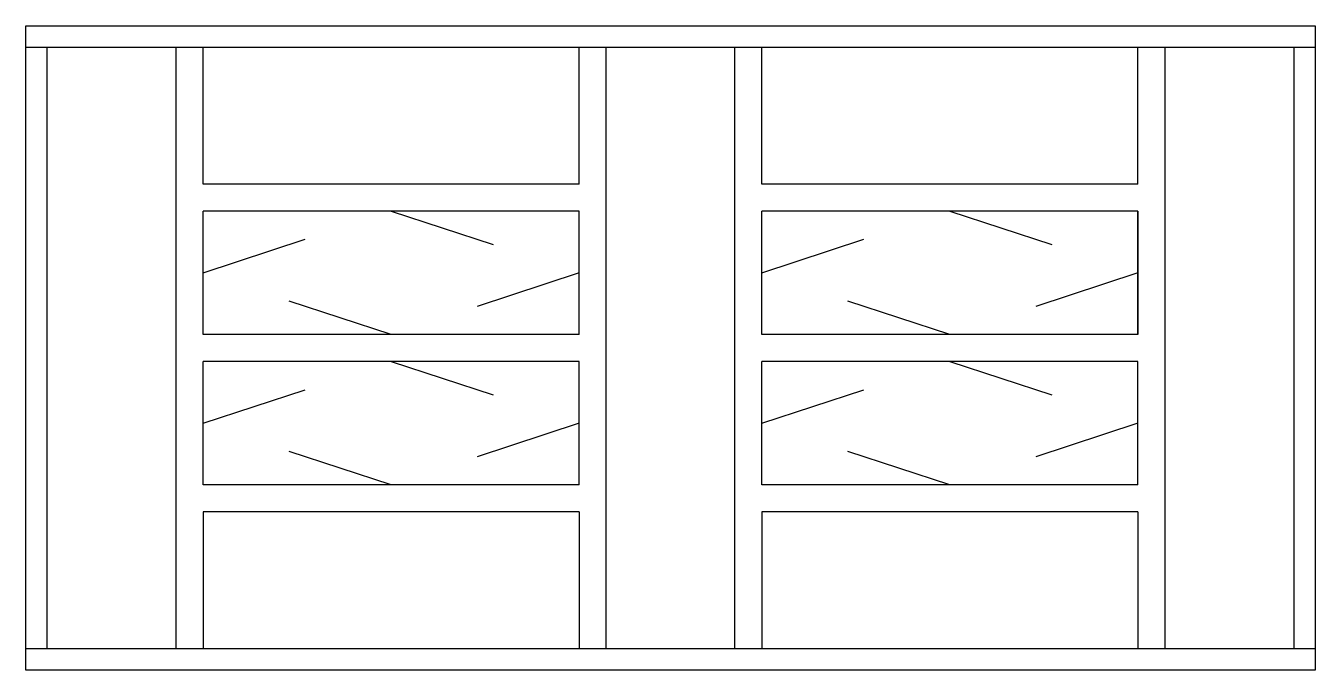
# Model space of a CAD drawing. Header units: millimetres. Extents: x 337.76 to 338.96, y 1330.44 to 1331.04.
import ezdxf

# ---------------------------------------------------------------- set-up
doc = ezdxf.new("R2010")
doc.units = ezdxf.units.MM
doc.header["$LTSCALE"] = 0.5
doc.linetypes.add('HIDDEN2', pattern=[0.1875, 0.125, -0.0625])
doc.layers.add('Gravia_Janelas', color=1, linetype='Continuous')
doc.layers.add('Gravia_Janelas_hidden2', color=1, linetype='HIDDEN2')

msp = doc.modelspace()

# ---------------------------------------------------------------- linework, layer by layer
at = {"layer": 'Gravia_Janelas', "color": 2, "linetype": 'Continuous'}
for p, q in [((337.7553, 1331.0379), (338.9553, 1331.0379)), ((337.7553, 1330.4379), (337.7553, 1331.0379)), ((338.9553, 1331.0379), (338.9553, 1330.4379)), ((338.9553, 1330.4379), (337.7553, 1330.4379))]:
    msp.add_line(p, q, dxfattribs=at)
at = {"layer": 'Gravia_Janelas', "linetype": 'Continuous'}
for p, q in [((337.7553, 1331.0179), (338.9553, 1331.0179)), ((337.7753, 1330.4579), (337.7753, 1331.0179)), ((338.9353, 1331.0179), (338.9353, 1330.4579)), ((338.9553, 1330.4579), (337.7553, 1330.4579))]:
    msp.add_line(p, q, dxfattribs=at)
at = {"layer": 'Gravia_Janelas'}
for p, q in [((337.8953, 1330.4579), (337.8953, 1331.0179)), ((337.9203, 1330.8904), (337.9203, 1331.0179)), ((338.2703, 1330.8904), (338.2703, 1331.0179)), ((338.2953, 1330.4579), (338.2953, 1331.0179)), ((338.4153, 1330.4579), (338.4153, 1331.0179)), ((338.4403, 1330.8904), (338.4403, 1331.0179)), ((338.7903, 1330.8904), (338.7903, 1331.0179)), ((338.8153, 1331.0179), (338.8153, 1330.4579)), ((338.2703, 1330.8904), (337.9203, 1330.8904)), ((338.7903, 1330.8904), (338.4403, 1330.8904)), ((338.2703, 1330.8654), (337.9203, 1330.8654)), ((338.2703, 1330.8654), (337.9203, 1330.8654)), ((337.9203, 1330.7504), (337.9203, 1330.8654)), ((338.2703, 1330.7504), (338.2703, 1330.8654)), ((338.7903, 1330.8654), (338.4403, 1330.8654)), ((338.7903, 1330.8654), (338.4403, 1330.8654)), ((338.4403, 1330.7504), (338.4403, 1330.8654)), ((338.7903, 1330.8654), (338.7903, 1330.7504)), ((338.7903, 1330.7504), (338.7903, 1330.8654)), ((338.2703, 1330.7504), (337.9203, 1330.7504)), ((338.2703, 1330.7504), (337.9203, 1330.7504)), ((338.7903, 1330.7504), (338.4403, 1330.7504)), ((338.7903, 1330.7504), (338.4403, 1330.7504)), ((337.9203, 1330.6104), (337.9203, 1330.7254)), ((338.2703, 1330.7254), (337.9203, 1330.7254)), ((338.2703, 1330.6104), (338.2703, 1330.7254)), ((338.4403, 1330.6104), (338.4403, 1330.7254)), ((338.7903, 1330.7254), (338.4403, 1330.7254)), ((338.7903, 1330.7254), (338.4403, 1330.7254)), ((338.4403, 1330.6104), (338.4403, 1330.7254)), ((338.7903, 1330.6104), (338.7903, 1330.7254)), ((338.2703, 1330.6104), (337.9203, 1330.6104)), ((338.7903, 1330.6104), (338.4403, 1330.6104)), ((338.7903, 1330.6104), (338.4403, 1330.6104)), ((338.2703, 1330.5854), (337.9203, 1330.5854)), ((337.9203, 1330.5854), (337.9203, 1330.4579)), ((338.2703, 1330.5854), (338.2703, 1330.4579)), ((338.7903, 1330.5854), (338.4403, 1330.5854)), ((338.4403, 1330.5854), (338.4403, 1330.4579)), ((338.7903, 1330.5854), (338.7903, 1330.4579))]:
    msp.add_line(p, q, dxfattribs=at)
at = {"layer": 'Gravia_Janelas_hidden2'}
for p, q in [((337.9203, 1330.8079), (338.0953, 1330.8654)), ((338.0953, 1330.8654), (338.2703, 1330.8079)), ((338.4403, 1330.8079), (338.6153, 1330.8654)), ((338.6153, 1330.8654), (338.7903, 1330.8079)), ((338.0953, 1330.7504), (337.9203, 1330.8079)), ((338.2703, 1330.8079), (338.0953, 1330.7504)), ((338.6153, 1330.7504), (338.4403, 1330.8079)), ((338.7903, 1330.8079), (338.6153, 1330.7504)), ((337.9203, 1330.6679), (338.0953, 1330.7254)), ((338.0953, 1330.7254), (338.2703, 1330.6679)), ((338.4403, 1330.6679), (338.6153, 1330.7254)), ((338.6153, 1330.7254), (338.7903, 1330.6679)), ((338.0953, 1330.6104), (337.9203, 1330.6679)), ((338.2703, 1330.6679), (338.0953, 1330.6104)), ((338.6153, 1330.6104), (338.4403, 1330.6679)), ((338.7903, 1330.6679), (338.6153, 1330.6104))]:
    msp.add_line(p, q, dxfattribs=at)

doc.saveas('drawing.dxf')
